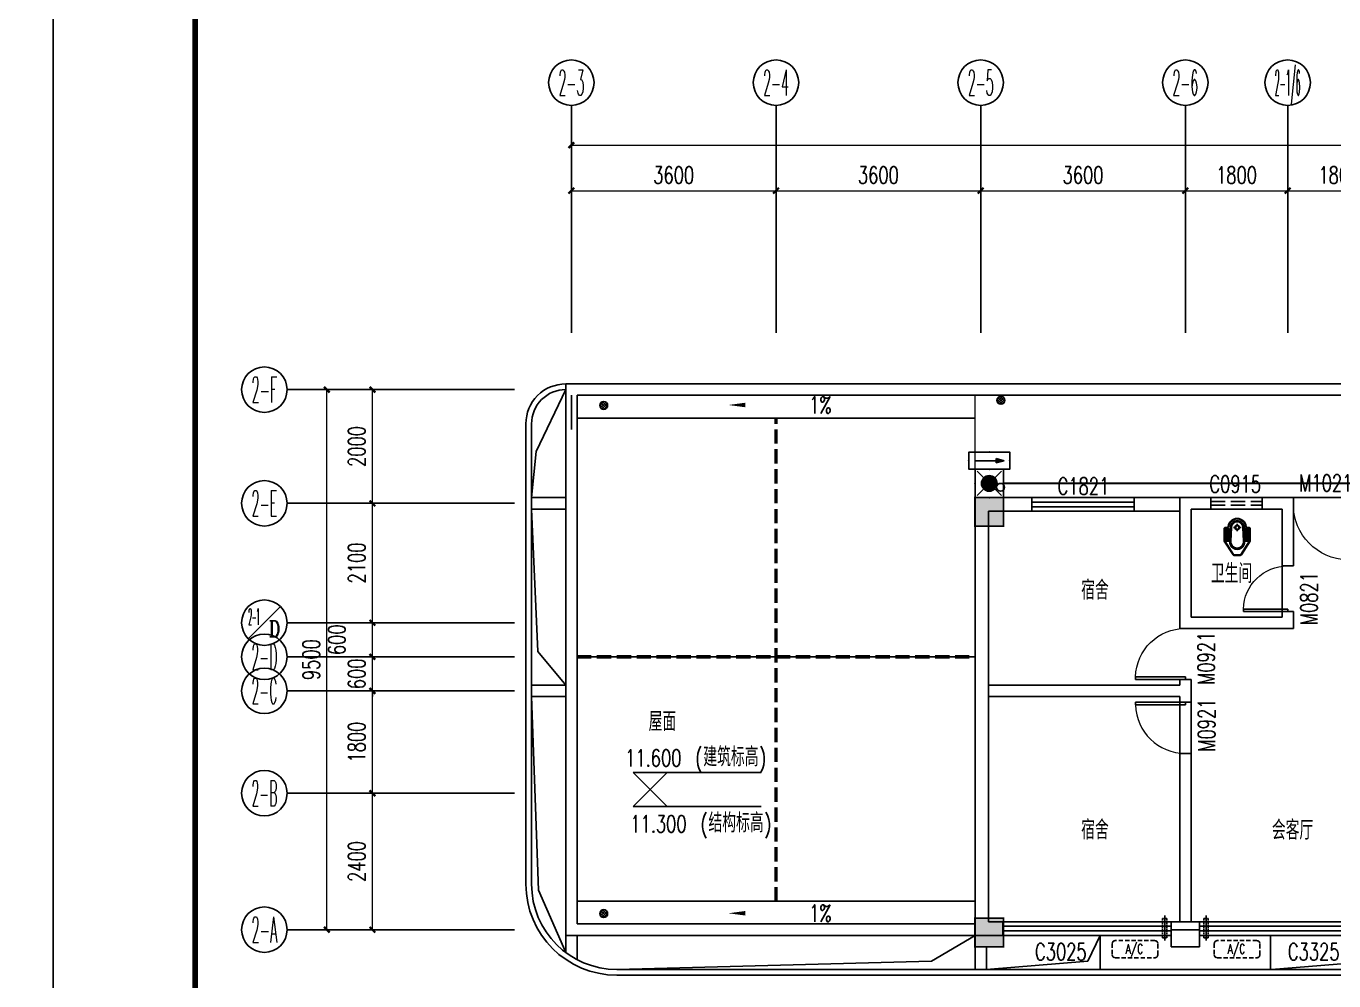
# Model space of a CAD drawing. Extents: x -9422388 to 15610651, y -1992469 to 953794.
# Drawn here: x -2682249 to -2659247, y -287820 to -271026 of the extents above; entities that cross this region are included whole.
import ezdxf
from ezdxf.enums import TextEntityAlignment as Align

# ---------------------------------------------------------------- set-up
doc = ezdxf.new("R2010")
doc.units = 0
doc.header["$LTSCALE"] = 1000
for name, pattern in [('( Hidden )', [0.375, 0.25, -0.125]), ('ACAD_ISO04W100', [30, 24, -3, 0, -3]), ('DASH', [0.35, 0.25, -0.1])]:
    doc.linetypes.add(name, pattern=pattern)
for name, color, linetype in [('A-ELEV-LIN-0.3', 30, 'Continuous'), ('A-ELEV-LIN-0.4', 40, 'Continuous'), ('A-FLOR-HVAC', 4, 'Continuous'), ('A-FLOR-OTHER1-ON', 253, 'Continuous'), ('A-FLOR-OTHER2-ON', 83, 'Continuous'), ('A-SECT-DOOR', 141, 'Continuous'), ('AXIS', 3, 'Continuous'), ('AXIS_TEXT', 7, 'Continuous'), ('C-KZ', 2, 'Continuous'), ('C-Z-HATCH', 253, 'Continuous'), ('COLUMN', 9, 'Continuous'), ('DIM_ELEV', 3, 'Continuous'), ('DIM_SYMB', 3, 'Continuous'), ('EQUIP-应急', 3, 'Continuous'), ('PUB_TEXT', 7, 'Continuous'), ('PUB_TITLE', 4, 'Continuous'), ('WALL', 9, 'Continuous'), ('WALL-PARAPET', 6, 'Continuous'), ('WINDOW', 4, 'Continuous'), ('WINDOW_TEXT', 7, 'Continuous'), ('WIRE-应急', 1, 'DASH'), ('洁具', 253, 'Continuous')]:
    doc.layers.add(name, color=color, linetype=linetype)
doc.layers.add('建筑底图', color=8, linetype='Continuous', lineweight=5)
doc.styles.add('_TCH_AXIS', font='COMPLEX', dxfattribs={"bigfont": 'GBCBIG'})
doc.styles.add('_TCH_DIM', font='SIMPLEX', dxfattribs={"bigfont": 'GBCBIG'})
doc.styles.add('_TCH_DIM_T3', font='SIMPLEX', dxfattribs={"width": 0.705882, "bigfont": 'GBCBIG'})
doc.styles.add('_TCH_WINDOW', font='SIMPLEX', dxfattribs={"height": 3.5, "bigfont": 'GBCBIG'})
doc.styles.add('_TEL_DIM', font='SIMPLEX', dxfattribs={"width": 0.8, "height": 3.5, "bigfont": 'HZTXT'})
doc.styles.add('COMPLEX', font='COMPLEX')
doc.dimstyles.new('_TCH_ARCH&&100', dxfattribs={"dimtxt": 297.5, "dimasz": 100, "dimexe": 250, "dimexo": 300, "dimgap": 126.25, "dimtad": 1, "dimdec": 0, "dimzin": 0, "dimdsep": 46, "dimtxsty": '_TCH_DIM_T3', "dimblk": 'ARCHTICK', "dimcen": 0.09, "dimclrt": 7, "dimazin": 2, "dimtfac": 1, "dimtdec": 0, "dimtix": 1, "dimtmove": 2, "dimatfit": 3, "dimfxl": 0, "dimtolj": 1, "dimtzin": 0, "dimarcsym": 0})
pattern_1 = [(45, (965061, 0), (-22.4506403, 22.4506403), []), (135, (965061, 0), (-22.4506403, -22.4506403), [])]

# ---------------------------------------------------------------- blocks, each defined once
blk = doc.blocks.new('$plan$00002871')
at = {"layer": '洁具', "color": 0}
for p, q in [((0, -475), (0, -423)), ((-15, -490), (-67, -490)), ((0, -505), (0, -557)), ((15, -490), (67, -490))]:
    blk.add_line(p, q, dxfattribs=at)
for points in [[(159, -508, -0.88995), (-159, -508, 0.380538), (-179, -491), (-210, -491, -0.414214), (-230, -471), (-230, -258, -0.144595), (-227, -247), (-73, -9, -0.254383), (-56, 0), (56, 0, -0.254383), (73, -9), (227, -247, -0.144595), (230, -258), (230, -471, -0.414214), (210, -491), (179, -491, 0.380538)], [(120, -491), (130, -252, 1.134994), (-130, -252), (-120, -491, 0.992594)], [(105, -490), (115, -251, 1.141146), (-115, -251), (-105, -490, 0.994896)], [(100, -490), (110, -251, 1.143479), (-110, -251), (-100, -490, 0.995777)], [(-149, -264, 1), (-149, -252), (-207, -252, 1), (-207, -264)], [(-148, -287, 1), (-148, -275), (-207, -275, 1), (-207, -287)], [(-147, -307, 1), (-147, -295), (-207, -295, 1), (-207, -307)], [(-146, -330, 1), (-146, -319), (-207, -319, 1), (-207, -330)], [(-146, -352, 1), (-146, -341), (-207, -341, 1), (-207, -352)], [(-145, -376, 1), (-145, -364), (-207, -364, 1), (-207, -376)], [(-144, -399, 1), (-144, -388), (-207, -388, 1), (-207, -399)], [(-143, -423, 1), (-143, -411), (-207, -411, 1), (-207, -423)], [(-141, -444, 1), (-141, -432), (-207, -432, 1), (-207, -444)], [(-141, -464, 1), (-141, -453), (-207, -453, 1), (-207, -464)], [(-149, -263, 1), (-149, -253), (-207, -253, 1), (-207, -263)], [(-148, -286, 1), (-148, -276), (-207, -276, 1), (-207, -286)], [(-147, -306, 1), (-147, -296), (-207, -296, 1), (-207, -306)], [(-146, -329, 1), (-146, -320), (-207, -320, 1), (-207, -329)], [(-146, -351, 1), (-146, -342), (-207, -342, 1), (-207, -351)], [(-145, -375, 1), (-145, -365), (-207, -365, 1), (-207, -375)], [(-144, -398, 1), (-144, -389), (-207, -389, 1), (-207, -398)], [(-143, -422, 1), (-143, -412), (-207, -412, 1), (-207, -422)], [(-141, -443, 1), (-141, -433), (-207, -433, 1), (-207, -443)], [(-141, -463, 1), (-141, -454), (-207, -454, 1), (-207, -463)], [(141, -444, -1), (141, -432), (207, -432, -1), (207, -444)], [(141, -464, -1), (141, -453), (207, -453, -1), (207, -464)], [(141, -443, -1), (141, -433), (207, -433, -1), (207, -443)], [(141, -463, -1), (141, -454), (207, -454, -1), (207, -463)], [(143, -423, -1), (143, -411), (207, -411, -1), (207, -423)], [(144, -399, -1), (144, -388), (207, -388, -1), (207, -399)], [(143, -422, -1), (143, -412), (207, -412, -1), (207, -422)], [(145, -376, -1), (145, -364), (207, -364, -1), (207, -376)], [(144, -398, -1), (144, -389), (207, -389, -1), (207, -398)], [(146, -352, -1), (146, -341), (207, -341, -1), (207, -352)], [(145, -375, -1), (145, -365), (207, -365, -1), (207, -375)], [(146, -330, -1), (146, -319), (207, -319, -1), (207, -330)], [(146, -351, -1), (146, -342), (207, -342, -1), (207, -351)], [(148, -287, -1), (148, -275), (207, -275, -1), (207, -287)], [(147, -307, -1), (147, -295), (207, -295, -1), (207, -307)], [(146, -329, -1), (146, -320), (207, -320, -1), (207, -329)], [(148, -286, -1), (148, -276), (207, -276, -1), (207, -286)], [(147, -306, -1), (147, -296), (207, -296, -1), (207, -306)], [(149, -264, -1), (149, -252), (207, -252, -1), (207, -264)], [(149, -263, -1), (149, -253), (207, -253, -1), (207, -263)]]:
    blk.add_lwpolyline(points, format="xyb", close=True, dxfattribs=at)
blk.add_lwpolyline([(-149, -507, 0.380538), (-179, -481), (-210, -481, -0.414214), (-220, -471), (-220, -258, -0.144595), (-218, -253), (-64, -15, -0.254383), (-56, -10), (56, -10, -0.254383), (64, -15), (218, -253, -0.144595), (220, -258), (220, -471, -0.414214), (210, -481), (179, -481, 0.380538), (149, -507, 0.380538)], format="xyb", dxfattribs=at)
for radius in [40, 31.7]:
    blk.add_circle((0, -490), radius, dxfattribs=at)
blk.add_arc((0, -490), 150, 186.665, 353.335, dxfattribs=at)
blk = doc.blocks.new('KTWJ1')
at = {"layer": 'A-FLOR-HVAC', "color": 0, "linetype": '( Hidden )', "ltscale": 0.3}
blk.add_lwpolyline([(152982, -14209, 0.414214), (153032, -14259), (153732, -14259, 0.414214), (153782, -14209), (153782, -14009, 0.414214), (153732, -13959), (153032, -13959, 0.414214), (152982, -14009)], format="xyb", close=True, dxfattribs=at)
at = {"layer": 'A-FLOR-HVAC', "color": 0, "style": '_TCH_WINDOW', "width": 0.705882}
blk.add_text('A/C', height=170, dxfattribs=at).set_placement((153214, -14188))
blk = doc.blocks.new('A$C0CF77FE4')
at = {"layer": 'A-FLOR-OTHER2-ON', "color": 0, "linetype": 'ACAD_ISO04W100', "ltscale": 5}
blk.add_line((40, 440), (40, 0), dxfattribs=at)
at = {"layer": 'A-FLOR-OTHER2-ON', "color": 0, "linetype": 'DASH', "ltscale": 0.1}
blk.add_lwpolyline([(0, 390), (80, 390), (80, 50), (0, 50)], close=True, dxfattribs=at)
blk = doc.blocks.new('$TCHSYS$WIN2D')
at = {"color": 0}
for p, q in [((-0.5, 0.5), (0.5, 0.5)), ((-0.5, 0.5), (-0.5, -0.5)), ((0.5, 0.5), (0.5, -0.5)), ((0.5, 0.1667), (-0.5, 0.1667)), ((0.5, -0.1667), (-0.5, -0.1667)), ((-0.5, -0.5), (0.5, -0.5))]:
    blk.add_line(p, q, dxfattribs=at)
blk = doc.blocks.new('$DorLib2D$00000001')
at = {"color": 0}
for p, q in [((0.45, 0.975), (0.5, 0.975)), ((0.45, 0), (0.45, 0.975)), ((0.5, 0), (0.5, 0.975)), ((0.5, 0), (0.45, 0))]:
    blk.add_line(p, q, dxfattribs=at)
at = {"color": 0, "lineweight": 13}
blk.add_arc((0.475, 0), 0.975, 91.4693, 180, dxfattribs=at)
blk = doc.blocks.new('_ArchTick')
at = {"color": 0, "linetype": 'ByBlock', "const_width": 0.4}
blk.add_lwpolyline([(-0.5, -0.5), (0.5, 0.5)], dxfattribs=at)
blk = doc.blocks.new('*D626')
at = {"layer": 'AXIS', "color": 0, "lineweight": -2, "transparency": 16777216}
for p, q in [((1875330, -392875), (1875330, -389625)), ((1910030, -392875), (1910030, -389625)), ((1875330, -389875), (1910030, -389875))]:
    blk.add_line(p, q, dxfattribs=at)
at = {"layer": 'Defpoints', "color": 0, "transparency": 16777216}
for p in [(1910030, -389875), (1875330, -393175), (1910030, -393175)]:
    blk.add_point(p, dxfattribs=at)
at = {"layer": 'AXIS', "color": 0, "lineweight": -2, "transparency": 16777216, "xscale": 100, "yscale": 100, "zscale": 100, "rotation": 180}
blk.add_blockref('_ArchTick', (1875330, -389875), dxfattribs=at)
at = {"layer": 'AXIS', "color": 0, "lineweight": -2, "transparency": 16777216, "xscale": 100, "yscale": 100, "zscale": 100}
blk.add_blockref('_ArchTick', (1910030, -389875), dxfattribs=at)
at = {"layer": 'AXIS', "color": 7, "transparency": 16777216, "insert": (1892680, -389600), "char_height": 297.5, "attachment_point": 5, "style": '_TCH_DIM_T3'}
blk.add_mtext('\\A1;34700', dxfattribs=at)
blk = doc.blocks.new('_AXISO')
at = {"color": 0}
blk.add_circle((0, 0), 0.5, dxfattribs=at)
at = {"layer": 'AXIS_TEXT', "color": 0, "style": 'COMPLEX', "width": 1.041667}
blk.add_attdef('A', text='', height=0.56, dxfattribs=at).set_placement((-0.25, -0.28), (0.25, -0.28), align=Align.FIT)
blk = doc.blocks.new('*D632')
at = {"layer": 'AXIS', "color": 0, "lineweight": -2, "transparency": 16777216}
for p, q in [((1874030, -394175), (1870780, -394175)), ((1871030, -403675), (1871030, -394175)), ((1874030, -403675), (1870780, -403675))]:
    blk.add_line(p, q, dxfattribs=at)
at = {"layer": 'Defpoints', "color": 0, "transparency": 16777216}
for p in [(1871030, -394175), (1874330, -394175), (1874330, -403675)]:
    blk.add_point(p, dxfattribs=at)
at = {"layer": 'AXIS', "color": 0, "lineweight": -2, "transparency": 16777216, "xscale": 100, "yscale": 100, "zscale": 100}
for p, rotation in [((1871030, -394175), 90), ((1871030, -403675), 270)]:
    blk.add_blockref('_ArchTick', p, dxfattribs=dict(at, rotation=rotation))
at = {"layer": 'AXIS', "color": 7, "transparency": 16777216, "insert": (1870755, -398925), "char_height": 297.5, "attachment_point": 5, "rotation": 90, "style": '_TCH_DIM_T3'}
blk.add_mtext('\\A1;9500', dxfattribs=at)
blk = doc.blocks.new('*D633')
at = {"layer": 'AXIS', "color": 0, "lineweight": -2, "transparency": 16777216}
for p, q in [((1874030, -401275), (1871580, -401275)), ((1871830, -403675), (1871830, -401275)), ((1874030, -403675), (1871580, -403675))]:
    blk.add_line(p, q, dxfattribs=at)
at = {"layer": 'Defpoints', "color": 0, "transparency": 16777216}
for p in [(1871830, -401275), (1874330, -401275), (1874330, -403675)]:
    blk.add_point(p, dxfattribs=at)
at = {"layer": 'AXIS', "color": 0, "lineweight": -2, "transparency": 16777216, "xscale": 100, "yscale": 100, "zscale": 100}
for p, rotation in [((1871830, -401275), 90), ((1871830, -403675), 270)]:
    blk.add_blockref('_ArchTick', p, dxfattribs=dict(at, rotation=rotation))
at = {"layer": 'AXIS', "color": 7, "transparency": 16777216, "insert": (1871555, -402475), "char_height": 297.5, "attachment_point": 5, "rotation": 90, "style": '_TCH_DIM_T3'}
blk.add_mtext('\\A1;2400', dxfattribs=at)
blk = doc.blocks.new('*D634')
at = {"layer": 'AXIS', "color": 0, "lineweight": -2, "transparency": 16777216}
for p, q in [((1874030, -399475), (1871580, -399475)), ((1871830, -401275), (1871830, -399475)), ((1874030, -401275), (1871580, -401275))]:
    blk.add_line(p, q, dxfattribs=at)
at = {"layer": 'Defpoints', "color": 0, "transparency": 16777216}
for p in [(1871830, -399475), (1874330, -399475), (1874330, -401275)]:
    blk.add_point(p, dxfattribs=at)
at = {"layer": 'AXIS', "color": 0, "lineweight": -2, "transparency": 16777216, "xscale": 100, "yscale": 100, "zscale": 100}
for p, rotation in [((1871830, -399475), 90), ((1871830, -401275), 270)]:
    blk.add_blockref('_ArchTick', p, dxfattribs=dict(at, rotation=rotation))
at = {"layer": 'AXIS', "color": 7, "transparency": 16777216, "insert": (1871555, -400375), "char_height": 297.5, "attachment_point": 5, "rotation": 90, "style": '_TCH_DIM_T3'}
blk.add_mtext('\\A1;1800', dxfattribs=at)
blk = doc.blocks.new('*D635')
at = {"layer": 'AXIS', "color": 0, "lineweight": -2, "transparency": 16777216}
for p, q in [((1871830, -398875), (1871830, -398775)), ((1874030, -398875), (1871580, -398875)), ((1871830, -399475), (1871830, -398875)), ((1874030, -399475), (1871580, -399475)), ((1871830, -399475), (1871830, -399575))]:
    blk.add_line(p, q, dxfattribs=at)
at = {"layer": 'Defpoints', "color": 0, "transparency": 16777216}
for p in [(1871830, -398875), (1874330, -398875), (1874330, -399475)]:
    blk.add_point(p, dxfattribs=at)
at = {"layer": 'AXIS', "color": 0, "lineweight": -2, "transparency": 16777216, "xscale": 100, "yscale": 100, "zscale": 100}
for p, rotation in [((1871830, -398875), 270), ((1871830, -399475), 90)]:
    blk.add_blockref('_ArchTick', p, dxfattribs=dict(at, rotation=rotation))
at = {"layer": 'AXIS', "color": 7, "transparency": 16777216, "insert": (1871555, -399175), "char_height": 297.5, "attachment_point": 5, "rotation": 90, "style": '_TCH_DIM_T3'}
blk.add_mtext('\\A1;600', dxfattribs=at)
blk = doc.blocks.new('*D636')
at = {"layer": 'AXIS', "color": 0, "lineweight": -2, "transparency": 16777216}
for p, q in [((1874030, -398275), (1871580, -398275)), ((1871830, -398875), (1871830, -398275)), ((1874030, -398875), (1871580, -398875))]:
    blk.add_line(p, q, dxfattribs=at)
at = {"layer": 'Defpoints', "color": 0, "transparency": 16777216}
for p in [(1871830, -398275), (1874330, -398275), (1874330, -398875)]:
    blk.add_point(p, dxfattribs=at)
at = {"layer": 'AXIS', "color": 0, "lineweight": -2, "transparency": 16777216, "xscale": 100, "yscale": 100, "zscale": 100}
for p, rotation in [((1871830, -398275), 90), ((1871830, -398875), 270)]:
    blk.add_blockref('_ArchTick', p, dxfattribs=dict(at, rotation=rotation))
at = {"layer": 'AXIS', "color": 7, "transparency": 16777216, "insert": (1871205, -398575), "char_height": 297.5, "attachment_point": 5, "rotation": 90, "style": '_TCH_DIM_T3'}
blk.add_mtext('\\A1;600', dxfattribs=at)
blk = doc.blocks.new('*D637')
at = {"layer": 'AXIS', "color": 0, "lineweight": -2, "transparency": 16777216}
for p, q in [((1874030, -396175), (1871580, -396175)), ((1871830, -398275), (1871830, -396175)), ((1874030, -398275), (1871580, -398275))]:
    blk.add_line(p, q, dxfattribs=at)
at = {"layer": 'Defpoints', "color": 0, "transparency": 16777216}
for p in [(1871830, -396175), (1874330, -396175), (1874330, -398275)]:
    blk.add_point(p, dxfattribs=at)
at = {"layer": 'AXIS', "color": 0, "lineweight": -2, "transparency": 16777216, "xscale": 100, "yscale": 100, "zscale": 100}
for p, rotation in [((1871830, -396175), 90), ((1871830, -398275), 270)]:
    blk.add_blockref('_ArchTick', p, dxfattribs=dict(at, rotation=rotation))
at = {"layer": 'AXIS', "color": 7, "transparency": 16777216, "insert": (1871555, -397225), "char_height": 297.5, "attachment_point": 5, "rotation": 90, "style": '_TCH_DIM_T3'}
blk.add_mtext('\\A1;2100', dxfattribs=at)
blk = doc.blocks.new('*D638')
at = {"layer": 'AXIS', "color": 0, "lineweight": -2, "transparency": 16777216}
for p, q in [((1874030, -394175), (1871580, -394175)), ((1871830, -396175), (1871830, -394175)), ((1874030, -396175), (1871580, -396175))]:
    blk.add_line(p, q, dxfattribs=at)
at = {"layer": 'Defpoints', "color": 0, "transparency": 16777216}
for p in [(1871830, -394175), (1874330, -394175), (1874330, -396175)]:
    blk.add_point(p, dxfattribs=at)
at = {"layer": 'AXIS', "color": 0, "lineweight": -2, "transparency": 16777216, "xscale": 100, "yscale": 100, "zscale": 100}
for p, rotation in [((1871830, -394175), 90), ((1871830, -396175), 270)]:
    blk.add_blockref('_ArchTick', p, dxfattribs=dict(at, rotation=rotation))
at = {"layer": 'AXIS', "color": 7, "transparency": 16777216, "insert": (1871555, -395175), "char_height": 297.5, "attachment_point": 5, "rotation": 90, "style": '_TCH_DIM_T3'}
blk.add_mtext('\\A1;2000', dxfattribs=at)
blk = doc.blocks.new('*D675')
at = {"layer": 'AXIS', "color": 0, "lineweight": -2, "transparency": 16777216}
for p, q in [((1875330, -392875), (1875330, -390425)), ((1878930, -392875), (1878930, -390425)), ((1875330, -390675), (1878930, -390675))]:
    blk.add_line(p, q, dxfattribs=at)
at = {"layer": 'Defpoints', "color": 0, "transparency": 16777216}
for p in [(1878930, -390675), (1875330, -393175), (1878930, -393175)]:
    blk.add_point(p, dxfattribs=at)
at = {"layer": 'AXIS', "color": 0, "lineweight": -2, "transparency": 16777216, "xscale": 100, "yscale": 100, "zscale": 100, "rotation": 180}
blk.add_blockref('_ArchTick', (1875330, -390675), dxfattribs=at)
at = {"layer": 'AXIS', "color": 0, "lineweight": -2, "transparency": 16777216, "xscale": 100, "yscale": 100, "zscale": 100}
blk.add_blockref('_ArchTick', (1878930, -390675), dxfattribs=at)
at = {"layer": 'AXIS', "color": 7, "transparency": 16777216, "insert": (1877130, -390400), "char_height": 297.5, "attachment_point": 5, "style": '_TCH_DIM_T3'}
blk.add_mtext('\\A1;3600', dxfattribs=at)
blk = doc.blocks.new('*D676')
at = {"layer": 'AXIS', "color": 0, "lineweight": -2, "transparency": 16777216}
for p, q in [((1878930, -392875), (1878930, -390425)), ((1882530, -392875), (1882530, -390425)), ((1878930, -390675), (1882530, -390675))]:
    blk.add_line(p, q, dxfattribs=at)
at = {"layer": 'Defpoints', "color": 0, "transparency": 16777216}
for p in [(1882530, -390675), (1878930, -393175), (1882530, -393175)]:
    blk.add_point(p, dxfattribs=at)
at = {"layer": 'AXIS', "color": 0, "lineweight": -2, "transparency": 16777216, "xscale": 100, "yscale": 100, "zscale": 100, "rotation": 180}
blk.add_blockref('_ArchTick', (1878930, -390675), dxfattribs=at)
at = {"layer": 'AXIS', "color": 0, "lineweight": -2, "transparency": 16777216, "xscale": 100, "yscale": 100, "zscale": 100}
blk.add_blockref('_ArchTick', (1882530, -390675), dxfattribs=at)
at = {"layer": 'AXIS', "color": 7, "transparency": 16777216, "insert": (1880730, -390400), "char_height": 297.5, "attachment_point": 5, "style": '_TCH_DIM_T3'}
blk.add_mtext('\\A1;3600', dxfattribs=at)
blk = doc.blocks.new('*D677')
at = {"layer": 'AXIS', "color": 0, "lineweight": -2, "transparency": 16777216}
for p, q in [((1882530, -392875), (1882530, -390425)), ((1886130, -392875), (1886130, -390425)), ((1882530, -390675), (1886130, -390675))]:
    blk.add_line(p, q, dxfattribs=at)
at = {"layer": 'Defpoints', "color": 0, "transparency": 16777216}
for p in [(1886130, -390675), (1882530, -393175), (1886130, -393175)]:
    blk.add_point(p, dxfattribs=at)
at = {"layer": 'AXIS', "color": 0, "lineweight": -2, "transparency": 16777216, "xscale": 100, "yscale": 100, "zscale": 100, "rotation": 180}
blk.add_blockref('_ArchTick', (1882530, -390675), dxfattribs=at)
at = {"layer": 'AXIS', "color": 0, "lineweight": -2, "transparency": 16777216, "xscale": 100, "yscale": 100, "zscale": 100}
blk.add_blockref('_ArchTick', (1886130, -390675), dxfattribs=at)
at = {"layer": 'AXIS', "color": 7, "transparency": 16777216, "insert": (1884330, -390400), "char_height": 297.5, "attachment_point": 5, "style": '_TCH_DIM_T3'}
blk.add_mtext('\\A1;3600', dxfattribs=at)
blk = doc.blocks.new('*D678')
at = {"layer": 'AXIS', "color": 0, "lineweight": -2, "transparency": 16777216}
for p, q in [((1886130, -392875), (1886130, -390425)), ((1887930, -392875), (1887930, -390425)), ((1886130, -390675), (1887930, -390675))]:
    blk.add_line(p, q, dxfattribs=at)
at = {"layer": 'Defpoints', "color": 0, "transparency": 16777216}
for p in [(1887930, -390675), (1886130, -393175), (1887930, -393175)]:
    blk.add_point(p, dxfattribs=at)
at = {"layer": 'AXIS', "color": 0, "lineweight": -2, "transparency": 16777216, "xscale": 100, "yscale": 100, "zscale": 100, "rotation": 180}
blk.add_blockref('_ArchTick', (1886130, -390675), dxfattribs=at)
at = {"layer": 'AXIS', "color": 0, "lineweight": -2, "transparency": 16777216, "xscale": 100, "yscale": 100, "zscale": 100}
blk.add_blockref('_ArchTick', (1887930, -390675), dxfattribs=at)
at = {"layer": 'AXIS', "color": 7, "transparency": 16777216, "insert": (1887030, -390400), "char_height": 297.5, "attachment_point": 5, "style": '_TCH_DIM_T3'}
blk.add_mtext('\\A1;1800', dxfattribs=at)
blk = doc.blocks.new('*D679')
at = {"layer": 'AXIS', "color": 0, "lineweight": -2, "transparency": 16777216}
for p, q in [((1887930, -392875), (1887930, -390425)), ((1889730, -392875), (1889730, -390425)), ((1887930, -390675), (1889730, -390675))]:
    blk.add_line(p, q, dxfattribs=at)
at = {"layer": 'Defpoints', "color": 0, "transparency": 16777216}
for p in [(1889730, -390675), (1887930, -393175), (1889730, -393175)]:
    blk.add_point(p, dxfattribs=at)
at = {"layer": 'AXIS', "color": 0, "lineweight": -2, "transparency": 16777216, "xscale": 100, "yscale": 100, "zscale": 100, "rotation": 180}
blk.add_blockref('_ArchTick', (1887930, -390675), dxfattribs=at)
at = {"layer": 'AXIS', "color": 0, "lineweight": -2, "transparency": 16777216, "xscale": 100, "yscale": 100, "zscale": 100}
blk.add_blockref('_ArchTick', (1889730, -390675), dxfattribs=at)
at = {"layer": 'AXIS', "color": 7, "transparency": 16777216, "insert": (1888830, -390400), "char_height": 297.5, "attachment_point": 5, "style": '_TCH_DIM_T3'}
blk.add_mtext('\\A1;1800', dxfattribs=at)
blk = doc.blocks.new('$equip$00002604')
blk.add_hatch(color=256).paths.add_polyline_path([(0.275, 0.5, 1), (-0.274, 0.5, 1)])
for p, q in [((-0.429, 0.929), (-0.194, 0.694)), ((0.194, 0.694), (0.429, 0.929)), ((-0.429, 0.071), (-0.194, 0.306)), ((0.194, 0.306), (0.429, 0.071))]:
    blk.add_line(p, q)
at = {"const_width": 0.04}
blk.add_lwpolyline([(-0.5, 1), (-0.5, 0), (0.5, 0), (0.5, 1), (-0.5, 1), (-0.5, 0)], dxfattribs=at)
blk.add_lwpolyline([(-0.5, 1), (-0.5, 0), (0.5, 0), (0.5, 1)], close=True)
blk.add_circle((0, 0.5), 0.275)
for p in [(0, 1), (-0.5, 0.5), (0.5, 0.5), (0, 0)]:
    blk.add_point(p)
at = {"color": 7, "style": '_TEL_DIM', "flags": 1}
blk.add_attdef('A', text='', height=0.000025, dxfattribs=at).set_placement((0, 0), align=Align.MIDDLE_CENTER)
blk = doc.blocks.new('$equip$00002540')
blk.add_hatch(color=256).paths.add_polyline_path([(0.24, 0.372), (0.24, 0.228), (0.528, 0.3)])
for p, q in [((-0.72, 0.6), (-0.72, 0)), ((0.72, 0.6), (-0.72, 0.6)), ((0.72, 0), (0.72, 0.6)), ((-0.72, 0), (0.72, 0)), ((0.24, 0.372), (0.24, 0.228)), ((0.528, 0.3), (0.24, 0.372)), ((0.24, 0.228), (0.528, 0.3))]:
    blk.add_line(p, q)
at = {"color": 7}
blk.add_line((-0.48, 0.3), (0.48, 0.3), dxfattribs=at)
at = {"const_width": 0.04}
blk.add_lwpolyline([(-0.72, 0.6), (-0.72, 0), (0.72, 0), (0.72, 0.6), (-0.72, 0.6), (-0.72, 0)], dxfattribs=at)
for p in [(0, 0.6), (-0.72, 0.3), (0, 0), (0.72, 0.3)]:
    blk.add_point(p)
at = {"color": 7, "style": '_TEL_DIM', "flags": 1}
blk.add_attdef('A', text='', height=0.00002, dxfattribs=at).set_placement((0, 0), align=Align.MIDDLE_CENTER)
blk = doc.blocks.new('4444')
at = {"layer": 'A-ELEV-LIN-0.4'}
h = blk.add_hatch(dxfattribs=at)
h.set_pattern_fill('ANSI37', color=8, scale=20)
h.set_pattern_definition(pattern_1)
edge = h.paths.add_edge_path()
edge.add_arc((1875898.5, -394451.4), 70, 0, 360)
h = blk.add_hatch(dxfattribs=at)
h.set_pattern_fill('ANSI37', color=8, scale=20)
h.set_pattern_definition([(45, (828579.055, -10358), (-22.4506403, 22.4506403), []), (135, (828579.055, -10358), (-22.4506403, -22.4506403), [])])
edge = h.paths.add_edge_path()
edge.add_arc((1882886.5, -394362.6), 70, 0, 360)
h = blk.add_hatch(dxfattribs=at)
h.set_pattern_fill('ANSI37', color=8, scale=20)
h.set_pattern_definition(pattern_1)
edge = h.paths.add_edge_path()
edge.add_arc((1875898.5, -403392.3), 70, 0, 360)
at = {"layer": 'C-Z-HATCH'}
h = blk.add_hatch(color=8, dxfattribs=at)
h.dxf.hatch_style = 1
h.paths.add_polyline_path([(1882430.2, -396074.7), (1882930.2, -396074.7), (1882930.2, -396574.7), (1882430.2, -396574.7)])
h = blk.add_hatch(color=8, dxfattribs=at)
h.dxf.hatch_style = 1
h.paths.add_polyline_path([(1882430.2, -403474.7), (1882930.2, -403474.7), (1882930.2, -403974.7), (1882430.2, -403974.7)])
at = {"color": 8}
blk.add_lwpolyline([(1882430.2, -396074.7), (1882430.2, -394274.7)], dxfattribs=at)
at = {"layer": 'A-ELEV-LIN-0.3', "color": 8}
for points in [[(1910300.1, -378228), (1910300.1, -378228, -0.4142136), (1910521.4, -377263.1), (1917469.5, -372908.3, -0.4142136), (1919537.1, -373382.6), (1932807.3, -394555, -0.2728148), (1932848.7, -396077.9), (1928630, -403701.1, -0.2728148), (1927317.5, -404474.7), (1876130.2, -404474.7, -0.4142134), (1874530.2, -402874.7), (1874530.2, -394774.7, -0.4142137), (1875230.2, -394074.7), (1875230.2, -394074.7)], [(1904230.2, -404374.7), (1876130.2, -404374.7, -0.4142134), (1874630.2, -402874.7), (1874630.2, -394774.7, -0.4142137), (1875230.2, -394174.7), (1875230.2, -394174.7)]]:
    blk.add_lwpolyline(points, format="xyb", dxfattribs=at)
for points in [[(1874630.2, -396074.7), (1874630.2, -396274.7), (1875230.2, -396274.7), (1875230.2, -396074.7)], [(1874630.2, -399374.7), (1874630.2, -399574.7), (1875230.2, -399574.7), (1875230.2, -399374.7)], [(1882430.2, -404374.7), (1882630.2, -404374.7), (1882630.2, -403974.7), (1882430.2, -403974.7)]]:
    blk.add_lwpolyline(points, close=True, dxfattribs=at)
for points in [[(1875430.2, -404201.4), (1875430.2, -403774.7), (1875230.2, -403774.7), (1875230.2, -404074.7)], [(1875430.2, -404001.4), (1875430.2, -403774.7), (1875230.2, -403774.7), (1875230.2, -403874.7)]]:
    blk.add_lwpolyline(points, dxfattribs=at)
at = {"layer": 'A-ELEV-LIN-0.4', "color": 8}
for points in [[(1874630.2, -396074.7), (1874712.5, -395262), (1875230.2, -394174.7)], [(1882430.2, -394274.7), (1875430.2, -394274.7)], [(1882430.2, -394674.7), (1875430.2, -394674.7)], [(1875230.2, -399374.7), (1874740.5, -398782), (1874630.2, -396274.7)], [(1875430.2, -398874.7), (1882430.2, -398874.7)], [(1875230.2, -404074.7), (1874752.5, -402981.5), (1874630.2, -399574.7)], [(1882430.2, -403174.7), (1875430.2, -403174.7)], [(1882430.2, -403174.7), (1875430.2, -403174.7)], [(1882430.2, -403574.7), (1875430.2, -403574.7)], [(1882430.2, -403574.7), (1875430.2, -403574.7)], [(1882430.2, -403774.7), (1881663, -404229.5), (1876130.2, -404374.7)], [(1884630.2, -403774.7), (1884412.7, -404229.5), (1882630.2, -404374.7)], [(1889630.2, -403774.7), (1889449, -404229.5), (1887643.5, -404374.7)]]:
    blk.add_lwpolyline(points, dxfattribs=at)
for centre in [(1875898.5, -394451.4), (1882886.5, -394362.6), (1882879.7, -395893.3), (1875898.5, -403392.3)]:
    blk.add_circle(centre, 70, dxfattribs=at)
at = {"layer": 'A-FLOR-OTHER1-ON', "color": 8}
blk.add_lwpolyline([(1875330.2, -394874.7), (1875330.2, -394274.7)], dxfattribs=at)
at = {"layer": 'A-FLOR-OTHER1-ON', "color": 8, "linetype": 'DASH'}
for points in [[(1878915.2, -403174.7), (1878915.2, -394674.7)], [(1878945.2, -403174.7), (1878945.2, -394674.7)], [(1875430.2, -398859.7), (1882430.2, -398859.7)], [(1875430.2, -398889.7), (1882430.2, -398889.7)]]:
    blk.add_lwpolyline(points, dxfattribs=at)
at = {"layer": 'A-SECT-DOOR', "color": 8}
blk.add_lwpolyline([(1885880.2, -403774.7), (1884630.2, -403774.7), (1884630.2, -404374.7), (1887630.2, -404374.7), (1887630.2, -403774.7), (1886380.2, -403774.7)], dxfattribs=at)
at = {"layer": 'AXIS', "color": 8}
for p, q in [((1875330.2, -393174.7), (1875330.2, -389174.7)), ((1878930.2, -393174.7), (1878930.2, -389174.7)), ((1882530.2, -393174.7), (1882530.2, -389174.7)), ((1886130.2, -393174.7), (1886130.2, -389174.7)), ((1887930.2, -393174.7), (1887930.2, -389174.7)), ((1874330.2, -394174.7), (1870330.2, -394174.7)), ((1874330.2, -396174.7), (1870330.2, -396174.7)), ((1869647.4, -398557.6), (1870213, -397991.9)), ((1874330.2, -398274.7), (1870330.2, -398274.7)), ((1874330.2, -398874.7), (1870330.2, -398874.7)), ((1874330.2, -399474.7), (1870330.2, -399474.7)), ((1874330.2, -401274.7), (1870330.2, -401274.7)), ((1874330.2, -403674.7), (1870330.2, -403674.7))]:
    blk.add_line(p, q, dxfattribs=at)
blk.add_circle((1869930.2, -398274.7), 400, dxfattribs=at)
at = {"layer": 'C-KZ', "color": 8, "const_width": 30}
for points in [[(1882430.2, -396074.7), (1882930.2, -396074.7), (1882930.2, -396574.7), (1882430.2, -396574.7)], [(1882430.2, -403474.7), (1882930.2, -403474.7), (1882930.2, -403974.7), (1882430.2, -403974.7)]]:
    blk.add_lwpolyline(points, close=True, dxfattribs=at)
at = {"layer": 'COLUMN', "color": 8}
for p, q in [((1886380.2, -403674.7), (1885880.2, -403674.7)), ((1885880.2, -403674.7), (1885880.2, -403974.7)), ((1886380.2, -403974.7), (1886380.2, -403674.7)), ((1885880.2, -403974.7), (1886380.2, -403974.7))]:
    blk.add_line(p, q, dxfattribs=at)
at = {"layer": 'DIM_ELEV', "color": 8}
for p, q in [((1876715.4, -401208.2), (1876415.4, -400908.2)), ((1876415.4, -400908.2), (1878670.3, -400908.2)), ((1876715.4, -401208.2), (1877015.4, -400908.2)), ((1876715.4, -401208.2), (1876415.4, -401508.2)), ((1876715.4, -401208.2), (1877015.4, -401508.2)), ((1876415.4, -401508.2), (1878668.9, -401508.2))]:
    blk.add_line(p, q, dxfattribs=at)
at = {"layer": 'DIM_SYMB', "color": 8}
for points in [[(1879406.4, -394445.1, 0, 0, 0), (1878090.1, -394445.1, 0, 80, 0), (1878390.1, -394445.1, 0, 0, 0)], [(1879406.4, -403386, 0, 0, 0), (1878090.1, -403386, 0, 80, 0), (1878390.1, -403386, 0, 0, 0)]]:
    blk.add_lwpolyline(points, format="xyseb", dxfattribs=at)
at = {"layer": 'WALL', "color": 8}
for p, q in [((1883430.2, -396074.7), (1882430.2, -396074.7)), ((1882430.2, -399474.7), (1882430.2, -396074.7)), ((1883430.2, -396314.7), (1883430.2, -396074.7)), ((1886030.2, -396074.7), (1885230.2, -396074.7)), ((1885230.2, -396074.7), (1885230.2, -396314.7)), ((1886030.2, -396074.7), (1888030.2, -396074.7)), ((1886030.2, -398274.7), (1886030.2, -396074.7)), ((1888030.2, -397274.7), (1888030.2, -396074.7)), ((1888030.2, -396314.7), (1888030.2, -396074.7)), ((1882670.2, -396314.7), (1883430.2, -396314.7)), ((1882670.2, -399474.7), (1882670.2, -396314.7)), ((1885230.2, -396314.7), (1886030.2, -396314.7)), ((1886230.2, -396274.7), (1887830.2, -396274.7)), ((1886230.2, -398174.7), (1886230.2, -396274.7)), ((1887830.2, -396274.7), (1887830.2, -397274.7)), ((1887830.2, -397274.7), (1888030.2, -397274.7)), ((1888030.2, -398074.7), (1887830.2, -398074.7)), ((1887830.2, -398074.7), (1887830.2, -398174.7)), ((1888030.2, -398374.7), (1888030.2, -398074.7)), ((1886030.2, -398274.7), (1886030.2, -398374.7)), ((1886030.2, -398374.7), (1886230.2, -398374.7)), ((1887830.2, -398174.7), (1886230.2, -398174.7)), ((1888030.2, -398374.7), (1886230.2, -398374.7)), ((1886230.2, -399274.7), (1886030.2, -399274.7)), ((1886030.2, -399274.7), (1886030.2, -399374.7)), ((1886230.2, -399474.7), (1886230.2, -399274.7)), ((1882430.2, -403774.7), (1882430.2, -399474.7)), ((1886030.2, -399374.7), (1882670.2, -399374.7)), ((1882670.2, -403534.7), (1882670.2, -399474.7)), ((1886230.2, -399674.7), (1886230.2, -399474.7)), ((1886030.2, -399574.7), (1882670.2, -399574.7)), ((1886030.2, -399574.7), (1886030.2, -399674.7)), ((1886030.2, -399674.7), (1886230.2, -399674.7)), ((1886030.2, -400574.7), (1886030.2, -399674.7)), ((1886030.2, -399674.7), (1886230.2, -399674.7)), ((1886230.2, -399674.7), (1886230.2, -400574.7)), ((1886230.2, -400574.7), (1886030.2, -400574.7)), ((1886030.2, -400574.7), (1886030.2, -403534.7)), ((1886230.2, -400574.7), (1886030.2, -400574.7)), ((1886230.2, -403534.7), (1886230.2, -400574.7)), ((1882917.2, -403534.7), (1882670.2, -403534.7)), ((1882917.2, -403774.7), (1882917.2, -403534.7)), ((1886130.2, -403534.7), (1885880.2, -403534.7)), ((1885880.2, -403534.7), (1885880.2, -403674.7)), ((1886380.2, -403534.7), (1886130.2, -403534.7)), ((1886380.2, -403674.7), (1886380.2, -403534.7)), ((1882430.2, -403774.7), (1882917.2, -403774.7))]:
    blk.add_line(p, q, dxfattribs=at)
at = {"layer": 'WALL-PARAPET', "color": 8}
for p, q in [((1875230.2, -403774.7), (1875230.2, -394074.7)), ((1875230.2, -394074.7), (1904230.2, -394074.7)), ((1875430.2, -403574.7), (1875430.2, -394274.7)), ((1875430.2, -394274.7), (1904230.2, -394274.7)), ((1875430.2, -403574.7), (1882430.2, -403574.7)), ((1875230.2, -403774.7), (1882430.2, -403774.7))]:
    blk.add_line(p, q, dxfattribs=at)
at = {"layer": 'WINDOW', "color": 8, "linetype": 'DASH'}
for p, q in [((1886580.2, -396074.7, 900), (1886580.2, -396274.7, 900)), ((1887480.2, -396074.7, 900), (1887480.2, -396274.7, 900)), ((1886580.2, -396141.4, 900), (1887480.2, -396141.4, 900)), ((1886580.2, -396208.1, 900), (1887480.2, -396208.1, 900))]:
    blk.add_line(p, q, dxfattribs=at)
at = {"layer": 'WINDOW', "color": 8}
for p, q in [((1888030.2, -396074.7), (1889030.2, -396074.7)), ((1887830.2, -398074.7), (1887830.2, -397274.7))]:
    blk.add_line(p, q, dxfattribs=at)
at = {"color": 8, "rotation": 180}
blk.add_blockref('$plan$00002871', (1887041.9, -397089.8), dxfattribs=at)
at = {"layer": 'A-FLOR-HVAC', "color": 8}
for p in [(1731862.7, -389908.7), (1733657.2, -389908.7)]:
    blk.add_blockref('KTWJ1', p, dxfattribs=at)
at = {"layer": 'A-FLOR-OTHER2-ON', "color": 8, "linetype": 'DASH', "xscale": -1}
blk.add_blockref('A$C0CF77FE4', (1885806.3, -403867.7), dxfattribs=at)
at = {"layer": 'A-FLOR-OTHER2-ON', "color": 8, "linetype": 'DASH'}
blk.add_blockref('A$C0CF77FE4', (1886454, -403867.7), dxfattribs=at)
at = {"layer": 'AXIS', "color": 8}
ref = blk.add_blockref('_AXISO', (1875330.2, -388774.7), dxfattribs=dict(at, xscale=800, yscale=800, zscale=800))
ref.add_attrib('A', '2-3', dxfattribs={"layer": 'AXIS_TEXT', "color": 8, "height": 452.55, "style": '_TCH_AXIS', "width": 0.35}).set_placement((1875103.9, -389001), (1875556.5, -389001), align=Align.FIT)
ref = blk.add_blockref('_AXISO', (1878930.2, -388774.7), dxfattribs=dict(at, xscale=800, yscale=800, zscale=800))
ref.add_attrib('A', '2-4', dxfattribs={"layer": 'AXIS_TEXT', "color": 8, "height": 452.55, "style": '_TCH_AXIS', "width": 0.33871}).set_placement((1878703.9, -389001), (1879156.5, -389001), align=Align.FIT)
ref = blk.add_blockref('_AXISO', (1882530.2, -388774.7), dxfattribs=dict(at, xscale=800, yscale=800, zscale=800))
ref.add_attrib('A', '2-5', dxfattribs={"layer": 'AXIS_TEXT', "color": 8, "height": 452.55, "style": '_TCH_AXIS', "width": 0.35}).set_placement((1882303.9, -389001), (1882756.5, -389001), align=Align.FIT)
ref = blk.add_blockref('_AXISO', (1886130.2, -388774.7), dxfattribs=dict(at, xscale=800, yscale=800, zscale=800))
ref.add_attrib('A', '2-6', dxfattribs={"layer": 'AXIS_TEXT', "color": 8, "height": 452.55, "style": '_TCH_AXIS', "width": 0.35}).set_placement((1885903.9, -389001), (1886356.5, -389001), align=Align.FIT)
ref = blk.add_blockref('_AXISO', (1887930.2, -388774.7), dxfattribs=dict(at, xscale=800, yscale=800, zscale=800))
ref.add_attrib('A', '2-1/6', dxfattribs={"layer": 'AXIS_TEXT', "color": 8, "height": 452.55, "style": '_TCH_AXIS', "width": 0.216495}).set_placement((1887703.9, -389001), (1888156.5, -389001), align=Align.FIT)
ref = blk.add_blockref('_AXISO', (1869930.2, -394174.7), dxfattribs=dict(at, xscale=800, yscale=800, zscale=800))
ref.add_attrib('A', '2-F', dxfattribs={"layer": 'AXIS_TEXT', "color": 8, "height": 452.55, "style": '_TCH_AXIS', "width": 0.33871}).set_placement((1869703.9, -394401), (1870156.5, -394401), align=Align.FIT)
ref = blk.add_blockref('_AXISO', (1869930.2, -396174.7), dxfattribs=dict(at, xscale=800, yscale=800, zscale=800))
ref.add_attrib('A', '2-E', dxfattribs={"layer": 'AXIS_TEXT', "color": 8, "height": 452.55, "style": '_TCH_AXIS', "width": 0.33871}).set_placement((1869703.9, -396401), (1870156.5, -396401), align=Align.FIT)
ref = blk.add_blockref('_AXISO', (1869930.2, -398874.7), dxfattribs=dict(at, xscale=800, yscale=800, zscale=800))
ref.add_attrib('A', '2-D', dxfattribs={"layer": 'AXIS_TEXT', "color": 8, "height": 452.55, "style": '_TCH_AXIS', "width": 0.333333}).set_placement((1869703.9, -399101), (1870156.5, -399101), align=Align.FIT)
ref = blk.add_blockref('_AXISO', (1869930.2, -399474.7), dxfattribs=dict(at, xscale=800, yscale=800, zscale=800))
ref.add_attrib('A', '2-C', dxfattribs={"layer": 'AXIS_TEXT', "color": 8, "height": 452.55, "style": '_TCH_AXIS', "width": 0.344262}).set_placement((1869703.9, -399701), (1870156.5, -399701), align=Align.FIT)
ref = blk.add_blockref('_AXISO', (1869930.2, -401274.7), dxfattribs=dict(at, xscale=800, yscale=800, zscale=800))
ref.add_attrib('A', '2-B', dxfattribs={"layer": 'AXIS_TEXT', "color": 8, "height": 452.55, "style": '_TCH_AXIS', "width": 0.333333}).set_placement((1869703.9, -401501), (1870156.5, -401501), align=Align.FIT)
ref = blk.add_blockref('_AXISO', (1869930.2, -403674.7), dxfattribs=dict(at, xscale=800, yscale=800, zscale=800))
ref.add_attrib('A', '2-A', dxfattribs={"layer": 'AXIS_TEXT', "color": 8, "height": 452.55, "style": '_TCH_AXIS', "width": 0.328125}).set_placement((1869703.9, -403901), (1870156.5, -403901), align=Align.FIT)
at = {"layer": 'WINDOW', "color": 8}
ref = blk.add_blockref('$TCHSYS$WIN2D', (1884330.2, -396194.7), dxfattribs=dict(at, xscale=-1800, yscale=-240, zscale=-1800, rotation=359.9999999999926))
ref.add_attrib('A', 'C1821', (1883882.9, -396020.4), dxfattribs={"layer": 'WINDOW_TEXT', "color": 8, "height": 297.5, "style": '_TCH_WINDOW', "width": 0.705882})
ref = blk.add_blockref('$DorLib2D$00000001', (1888530.2, -396194.7), dxfattribs=dict(at, xscale=1000, yscale=-1000, zscale=1000, rotation=359.9999999999907))
ref.add_attrib('A', 'M1021', (1888131.6, -395966), dxfattribs={"layer": 'WINDOW_TEXT', "color": 8, "height": 297.5, "style": '_TCH_WINDOW', "width": 0.705882})
ref = blk.add_blockref('$DorLib2D$00000001', (1887930.2, -397674.7), dxfattribs=dict(at, xscale=-800, yscale=800, zscale=-800, rotation=90.00000000000634))
ref.add_attrib('A', 'M0821', (1888453.9, -398319.7), dxfattribs={"layer": 'WINDOW_TEXT', "color": 8, "height": 297.5, "rotation": 90, "style": '_TCH_WINDOW', "width": 0.705882})
ref = blk.add_blockref('$DorLib2D$00000001', (1886130.2, -398824.7), dxfattribs=dict(at, xscale=-900, yscale=900, zscale=-900, rotation=90.00000000001111))
ref.add_attrib('A', 'M0921', (1886644.9, -399369.4), dxfattribs={"layer": 'WINDOW_TEXT', "color": 8, "height": 297.5, "rotation": 90, "style": '_TCH_WINDOW', "width": 0.705882})
ref = blk.add_blockref('$DorLib2D$00000001', (1886130.2, -400124.7), dxfattribs=dict(at, xscale=900, yscale=900, zscale=900, rotation=90.00000000000634))
ref.add_attrib('A', 'M0921', (1886652.1, -400544.4), dxfattribs={"layer": 'WINDOW_TEXT', "color": 8, "height": 297.5, "rotation": 90, "style": '_TCH_WINDOW', "width": 0.705882})
ref = blk.add_blockref('$DorLib2D$00000001', (1886130.2, -400124.7), dxfattribs=dict(at, xscale=900, yscale=900, zscale=900, rotation=90.00000000000634))
ref.add_attrib('A', 'M0921', (1886652.1, -400544.4), dxfattribs={"layer": 'WINDOW_TEXT', "color": 8, "height": 297.5, "rotation": 90, "style": '_TCH_WINDOW', "width": 0.705882})
ref = blk.add_blockref('$TCHSYS$WIN2D', (1884398.7, -403654.7), dxfattribs=dict(at, xscale=-2963, yscale=-240, zscale=-2963, rotation=359.9999999999926))
ref.add_attrib('A', 'C3025', (1883485.2, -404211.8), dxfattribs={"layer": 'WINDOW_TEXT', "color": 8, "height": 297.5, "style": '_TCH_WINDOW', "width": 0.705882})
ref = blk.add_blockref('$TCHSYS$WIN2D', (1888005.2, -403654.7), dxfattribs=dict(at, xscale=-3250, yscale=240, zscale=-3250, rotation=359.9999999999917))
ref.add_attrib('A', 'C3325', (1887933.4, -404210.7), dxfattribs={"layer": 'WINDOW_TEXT', "color": 8, "height": 297.5, "style": '_TCH_WINDOW', "width": 0.705882})
at = {"layer": 'AXIS_TEXT', "color": 7, "style": '_TCH_AXIS'}
for s, height, width, p, p2 in [('2-1', 286.22, 0.266804, (1869650.2, -398310.5), (1869850.2, -398310.5)), ('D', 286.2, 0.863188, (1870010.2, -398525.2), (1870210.2, -398525.2))]:
    blk.add_text(s, height=height, dxfattribs=dict(at, width=width)).set_placement(p, p2, align=Align.FIT)
at = {"layer": 'DIM_SYMB', "color": 7, "style": '_TCH_DIM', "width": 0.705882}
for p in [(1879511.4, -394593.9), (1879511.4, -403534.8)]:
    blk.add_text('1%', height=297.5, dxfattribs=at).set_placement(p)
at = {"layer": 'PUB_TEXT', "color": 8, "style": '_TCH_DIM'}
for s, p in [('卫生间', (1886578.4, -397577.6)), ('宿舍', (1884297.7, -397871.8)), ('屋面', (1876688.8, -400181.6)), ('建筑标高', (1877650.3, -400803.2)), ('结构标高', (1877740.9, -401963.2)), ('宿舍', (1884297.7, -402088.1)), ('会客厅', (1887651.9, -402091))]:
    blk.add_text(s, height=337.59, dxfattribs=at).set_placement(p)
at = {"layer": 'PUB_TEXT', "color": 8, "style": '_TCH_DIM', "width": 0.705882}
for s, p in [('(', (1877510.3, -400803.2)), (')', (1878633.2, -400803.2)), ('11.600', (1876276.3, -400803.2)), ('(', (1877600.9, -401963.2)), (')', (1878723.9, -401963.2)), ('11.300', (1876366.9, -401963.2))]:
    blk.add_text(s, height=297.5, dxfattribs=at).set_placement(p)
at = {"layer": 'WINDOW_TEXT', "color": 8, "style": '_TCH_WINDOW', "width": 0.705882}
blk.add_text('C0915', height=297.5, dxfattribs=at).set_placement((1886552.6, -395984.1))
at = {"layer": 'AXIS', "color": 8}
for p1, p2, distance, picture, middle in [((1875330.2, -393174.7), (1910030.2, -393174.7), 3300, '*D626', (1892680.2, -389599.7)), ((1875330.2, -393174.7), (1878930.2, -393174.7), 2500, '*D675', (1877130.2, -390399.7)), ((1878930.2, -393174.7), (1882530.2, -393174.7), 2500, '*D676', (1880730.2, -390399.7)), ((1882530.2, -393174.7), (1886130.2, -393174.7), 2500, '*D677', (1884330.2, -390399.7)), ((1886130.2, -393174.7), (1887930.2, -393174.7), 2500, '*D678', (1887030.2, -390399.7)), ((1887930.2, -393174.7), (1889730.2, -393174.7), 2500, '*D679', (1888830.2, -390399.7)), ((1874330.2, -403674.7), (1874330.2, -394174.7), 3300, '*D632', (1870755.2, -398924.7)), ((1874330.2, -396174.7), (1874330.2, -394174.7), 2500, '*D638', (1871555.2, -395174.7)), ((1874330.2, -398274.7), (1874330.2, -396174.7), 2500, '*D637', (1871555.2, -397224.7)), ((1874330.2, -399474.7), (1874330.2, -398874.7), 2500, '*D635', (1871555.2, -399174.7)), ((1874330.2, -401274.7), (1874330.2, -399474.7), 2500, '*D634', (1871555.2, -400374.7)), ((1874330.2, -403674.7), (1874330.2, -401274.7), 2500, '*D633', (1871555.2, -402474.7))]:
    dim = blk.add_aligned_dim(p1=p1, p2=p2, distance=distance, dimstyle='_TCH_ARCH&&100', dxfattribs=at)
    dim.commit()
    dim.dimension.update_dxf_attribs({"geometry": picture, "text_midpoint": middle})
dim = blk.add_linear_dim(base=(1871830.2, -398274.7), p1=(1874330.2, -398874.7), p2=(1874330.2, -398274.7), angle=90, dimstyle='_TCH_ARCH&&100', dxfattribs=at)
dim.commit()
dim.dimension.update_dxf_attribs({"geometry": '*D636', "text_midpoint": (1871205.2, -398574.7), "dimtype": 129})

msp = doc.modelspace()

# ---------------------------------------------------------------- linework, layer by layer
at = {"layer": 'PUB_TITLE'}
for points in [[(-2786874.25692, -302583.96919), (-2681774.25692, -302583.96919), (-2681774.25692, -243183.96919), (-2786874.25692, -243183.96919)], [(-2681774.25692, -302583.96919), (-2597674.25692, -302583.96919), (-2597674.25692, -243183.96919), (-2681774.25692, -243183.96919)]]:
    msp.add_lwpolyline(points, close=True, dxfattribs=at)
at = {"layer": 'PUB_TITLE', "const_width": 100}
msp.add_lwpolyline([(-2679274.25692, -301583.96919), (-2598674.25692, -301583.96919), (-2598674.25692, -244183.96919), (-2679274.25692, -244183.96919)], close=True, dxfattribs=at)
at = {"layer": 'WIRE-应急', "linetype": 'DASH', "const_width": 35}
msp.add_lwpolyline([(-2665058.73547, -279070.06342), (-2658358.73547, -279070.06579)], dxfattribs=at)

# ---------------------------------------------------------------- block references
at = {"layer": 'EQUIP-应急', "xscale": 500, "yscale": 500, "zscale": 500}
for name, p in [('$equip$00002540', (-2665308.73547, -278820.06342)), ('$equip$00002604', (-2665308.74016, -279320.06967))]:
    msp.add_blockref(name, p, dxfattribs=at)
at = {"layer": '建筑底图', "color": 8}
msp.add_blockref('4444', (-4547988.93389, 116754.67219), dxfattribs=at)

doc.saveas('drawing.dxf')
